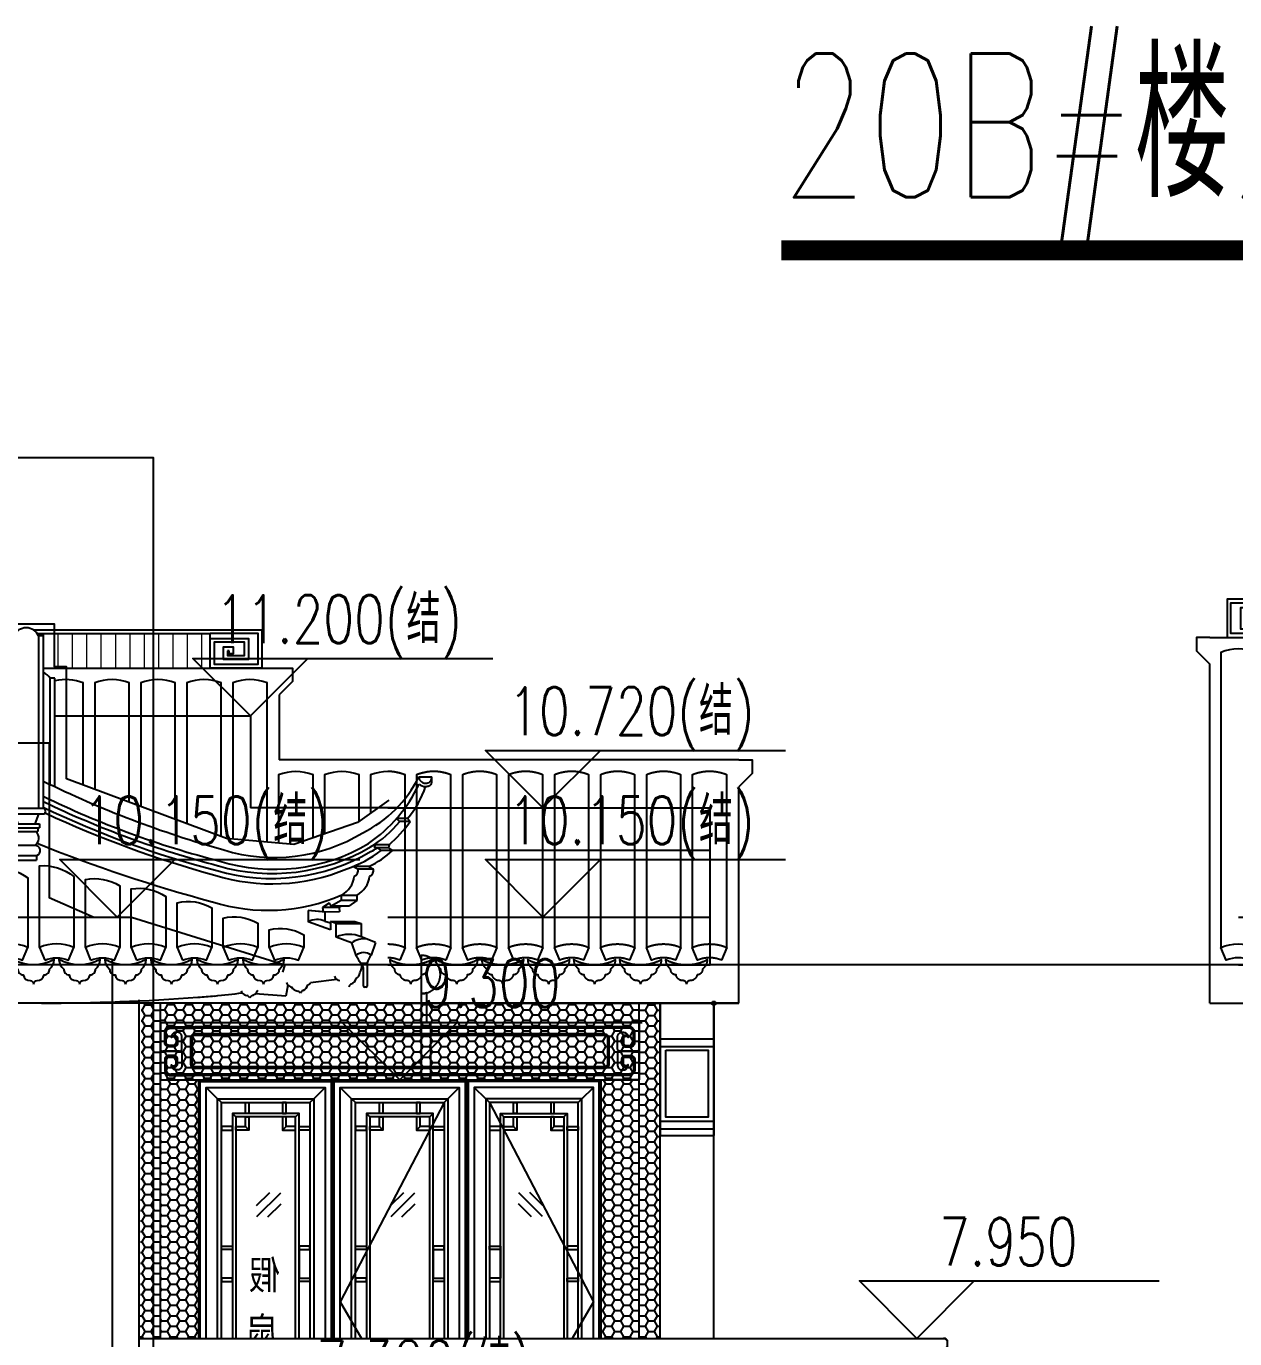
# Model space of a CAD drawing. Extents: x 296441 to 853063, y 459050 to 1117990.
# Drawn here: x 632848 to 639158, y 1061553 to 1068406 of the extents above; entities that cross this region are included whole.
import ezdxf
from ezdxf.enums import TextEntityAlignment as Align
from ezdxf.xclip import XClip

# ---------------------------------------------------------------- set-up
doc = ezdxf.new("R2010")
doc.units = 0
doc.header["$LTSCALE"] = 1000
doc.header["$XCLIPFRAME"] = 0
for name, pattern in [('CENTER-1', [10, 6.25, -1.25, 1.25, -1.25]), ('CENTER2', [28.575, 19.05, -3.175, 3.175, -3.175]), ('E1-ELEV-S$0$HIDDEN2', [4.7625, 3.175, -1.5875]), ('E2-E3-ELEV-S$0$$5$CENTER2', [28.575, 19.05, -3.175, 3.175, -3.175]), ('E2-E3-ELEV-S$0$HIDDEN2', [4.7625, 3.175, -1.5875])]:
    doc.linetypes.add(name, pattern=pattern)
for name, color, linetype in [('00-景观-剖', 6, 'Continuous'), ('1.5铝板', 3, 'Continuous'), ('95', 95, 'Continuous'), ('E1-ELEV-S$0$A-ANNO-DIMS', 70, 'Continuous'), ('E1-ELEV-S$0$A-ELEV-HDDN', 161, 'E1-ELEV-S$0$HIDDEN2'), ('E1-ELEV-S$0$A-ELEV-HEVY', 2, 'Continuous'), ('E1-ELEV-S$0$A-ELEV-MEDM', 4, 'Continuous'), ('E1-ELEV-S$0$A-ELEV-THIN', 144, 'Continuous'), ('E1-ELEV-S$0$CT-01-E$0$A-ELEV-MEDM-HEVY', 2, 'Continuous'), ('E1-ELEV-S$0$CT-01-E$0$A-ELEV-THIN', 144, 'Continuous'), ('E1-ELEV-S$0$CT-01-E$0$G-XREF', 2, 'Continuous'), ('E1-ELEV-S$0$G-XREF', 2, 'Continuous'), ('E1-ELEV-S$0$LPM540255$0$A-ELEV-MEDM', 4, 'Continuous'), ('E1-ELEV-S$0$LPM540255$0$A-ELEV-THIN', 144, 'Continuous'), ('E1-ELEV-S$0$LPM540255$0$A-ELEV-THIN-GRAY', 252, 'Continuous'), ('E1-ELEV-S$0$LPM540255$0$A-WALL', 1, 'Continuous'), ('E1-TEXT-S$0$A-ANNO-LEVL', 3, 'Continuous'), ('E1-TEXT-S$0$A-ANNO-LEVL-TEXT', 255, 'Continuous'), ('E2-E3-ELEV-S$0$A-ANNO-DIMS', 70, 'Continuous'), ('E2-E3-ELEV-S$0$A-ELEV-HDDN', 161, 'E2-E3-ELEV-S$0$HIDDEN2'), ('E2-E3-ELEV-S$0$A-ELEV-HEVY', 2, 'Continuous'), ('E2-E3-ELEV-S$0$A-ELEV-MEDM', 4, 'Continuous'), ('E2-E3-ELEV-S$0$A-ELEV-MEDM-HEVY', 2, 'Continuous'), ('E2-E3-ELEV-S$0$A-ELEV-THIN', 144, 'Continuous'), ('E2-E3-ELEV-S$0$G-GRID', 9, 'E2-E3-ELEV-S$0$$5$CENTER2'), ('E2-E3-ELEV-S$0$G-XREF', 2, 'Continuous'), ('E2-E3-TEXT-S$0$A-ANNO-LEVL', 3, 'Continuous'), ('E2-E3-TEXT-S$0$A-ANNO-LEVL-TEXT', 255, 'Continuous'), ('G-GRID', 8, 'CENTER2'), ('G-XREF', 2, 'Continuous'), ('SL-CXJ-001', 4, 'Continuous'), ('ZT0_默认图层-----PM、LM、DY、JD', 7, 'Continuous'), ('ZT1_Dim---符号---PM、LM、DY、JD', 3, 'Continuous'), ('ZT1_通用--填充---PM、LM、DY、JD', 8, 'Continuous'), ('主框线', 4, 'Continuous'), ('副框内口线', 6, 'Continuous'), ('花格栅', 6, 'Continuous'), ('铝合金花格条', 5, 'Continuous')]:
    doc.layers.add(name, color=color, linetype=linetype)
for name, color, linetype, plot in [('E1-ELEV-S$0$CT-01-E$0$A(750)$0$A-ANNO-NPLT', 215, 'Continuous', False), ('E2-E3-ELEV-S$0$ENTR-DETL-P$0$A-ANNO-NPLT', 215, 'Continuous', False), ('E2-E3-TEXT-S$0$A-ANNO-NPLT', 215, 'Continuous', False)]:
    doc.layers.add(name, color=color, linetype=linetype, plot=plot)
doc.layers.add('E2-E3-ELEV-S$0$A_PL_4', color=138, linetype='Continuous', lineweight=9)
doc.styles.add('-宋体', font='', dxfattribs={"width": 0.8})
doc.styles.add('E1-TEXT-S$0$GOA_01_thin_0.75', font='romans.shx', dxfattribs={"width": 0.75, "bigfont": 'hzdx.shx'})
doc.styles.add('E2-E3-TEXT-S$0$GOA_01_thin_0.75', font='romans.shx', dxfattribs={"width": 0.75, "bigfont": 'hzdx.shx'})
doc.styles.add('卓越符号', font='ROMANS.shx', dxfattribs={"width": 0.7, "bigfont": 'CHINESE.shx'})
doc.styles.get('-宋体').set_extended_font_data('SimSun')

# ---------------------------------------------------------------- blocks, each defined once
blk = doc.blocks.new('E1-ELEV-S$0$CT-01-E$0$DWD')
at = {"layer": 'E1-ELEV-S$0$CT-01-E$0$A(750)$0$A-ANNO-NPLT'}
for p, q in [((-10, 0), (10, 0)), ((0, 10), (0, -10))]:
    blk.add_line(p, q, dxfattribs=at)
blk.add_circle((0, 0), 10, dxfattribs=at)
blk = doc.blocks.new('E1-ELEV-S$0$CT-01-E')
at = {"layer": 'E1-ELEV-S$0$CT-01-E$0$A-ELEV-MEDM-HEVY'}
for p, q in [((-280, 0), (0, 0)), ((-280, 0), (-280, -690)), ((0, 0), (0, -690)), ((-280, -225), (0, -225)), ((-280, -615), (0, -615)), ((-280, -690), (0, -690))]:
    blk.add_line(p, q, dxfattribs=at)
at = {"layer": 'E1-ELEV-S$0$CT-01-E$0$A-ELEV-THIN', "ltscale": 0.1}
for p, q in [((-280, -185), (0, -185)), ((-280, -655), (0, -655))]:
    blk.add_line(p, q, dxfattribs=at)
blk.add_lwpolyline([(-250, -245), (-30, -245), (-30, -595), (-250, -595)], close=True, dxfattribs=at)
at = {"layer": 'E1-ELEV-S$0$CT-01-E$0$G-XREF'}
blk.add_blockref('E1-ELEV-S$0$CT-01-E$0$DWD', (0, 0), dxfattribs=at)
blk = doc.blocks.new('E1-ELEV-S$0$vgf')
at = {"layer": 'E1-ELEV-S$0$A-ELEV-HEVY'}
blk.add_lwpolyline([(0, 0), (15, 0), (15, 5), (20, 5), (20, 40), (17, 40, 0.414214), (10, 47), (10, 50), (0, 50)], format="xyb", dxfattribs=at)
blk = doc.blocks.new('E1-ELEV-S$0$飞砖-E')
at = {"layer": 'E1-ELEV-S$0$A-ELEV-HEVY'}
blk.add_lwpolyline([(0, 0), (70, 0), (70, -70), (0, -140)], dxfattribs=at)
blk = doc.blocks.new('E1-ELEV-S$0$甘蔗脊回文头200-E')
at = {"layer": 'E1-ELEV-S$0$A-ELEV-MEDM'}
blk.add_lwpolyline([(270, 200), (0, 200), (0, 0), (270, 0), (270, 155), (70, 155), (70, 45), (200, 45), (200, 110), (150, 110), (150, 75), (170, 75), (170, 90)], dxfattribs=at)
at = {"layer": 'E1-ELEV-S$0$A-ELEV-THIN'}
for p, q in [((270, 155), (270, 180)), ((170, 90), (180, 90))]:
    blk.add_line(p, q, dxfattribs=at)
blk.add_lwpolyline([(180, 90), (180, 65), (90, 65), (90, 135), (250, 135), (250, 20), (20, 20), (20, 180), (270, 180)], dxfattribs=at)
blk = doc.blocks.new('E1-ELEV-S$0$LPM540255$0$回纹头1A-E')
at = {"layer": 'E1-ELEV-S$0$LPM540255$0$A-ELEV-MEDM'}
for p, q in [((0, 0), (120, 0)), ((0, 0), (0, -200)), ((0, -200), (120, -200))]:
    blk.add_line(p, q, dxfattribs=at)
at = {"layer": 'E1-ELEV-S$0$LPM540255$0$A-ELEV-THIN'}
for points in [[(0, -92, 0.414214), (8, -100), (67, -100), (8, -100), (67, -100, 0.414214), (75, -92), (75, -50.4, 0.414214), (59, -34.4), (55, -34.4, 0.427294), (38.5, -52.4, -0.596512), (55, -56), (55, -72, -0.414214), (47, -80), (31, -80, -0.344543), (20, -72), (20, -36, -0.414213), (36, -20), (120, -20)], [(121, -45, 0.414214), (110, -56), (110, -144, 0.414214), (121, -155, 0.414214)], [(0, -108, -0.414214), (8, -100), (67, -100), (8, -100), (67, -100, -0.414214), (75, -108), (75, -149.6, -0.414214), (59, -165.6), (55, -165.6, -0.427294), (38.5, -147.6, 0.596512), (55, -144), (55, -128, 0.414214), (47, -120), (31, -120, 0.344543), (20, -128), (20, -164, 0.414213), (36, -180), (120, -180)]]:
    blk.add_lwpolyline(points, format="xyb", dxfattribs=at)
at = {"layer": 'E1-ELEV-S$0$LPM540255$0$A-ELEV-THIN-GRAY'}
for points in [[(38.5, -51.3, -0.720193), (60, -55.4), (60, -72, -0.414214), (47, -85), (31, -85, -0.369393), (15, -72), (15, -36, -0.414213), (36, -15), (120, -15)], [(121, -40, 0.414214), (105, -56), (105, -144, 0.414214), (121, -160)], [(38.5, -148.7, 0.720193), (60, -144.6), (60, -128, 0.414214), (47, -115), (31, -115, 0.369393), (15, -128), (15, -164, 0.414213), (36, -185), (120, -185)]]:
    blk.add_lwpolyline(points, format="xyb", dxfattribs=at)
blk = doc.blocks.new('*U472')
at = {"layer": 'E1-ELEV-S$0$A-ELEV-MEDM'}
for p, q in [((3, 300), (2500, 300)), ((3, 0), (2500, 0))]:
    blk.add_line(p, q, dxfattribs=at)
at = {"layer": 'E1-ELEV-S$0$LPM540255$0$A-ELEV-THIN'}
for p, q in [((2318.5, 270), (33.6, 270)), ((2318.5, 232.5), (181.5, 232.5)), ((2318.5, 30), (54, 30)), ((2318.5, 67.5), (181.5, 67.5))]:
    blk.add_line(p, q, dxfattribs=at)
at = {"layer": 'E1-ELEV-S$0$LPM540255$0$A-ELEV-THIN-GRAY'}
for p, q in [((2318.5, 277.5), (180, 277.5)), ((2318.5, 240), (181.5, 240)), ((2318.5, 22.5), (54, 22.5)), ((2318.5, 60), (181.5, 60))]:
    blk.add_line(p, q, dxfattribs=at)
at = {"layer": 'E1-ELEV-S$0$LPM540255$0$A-WALL', "yscale": 1.500000000000582, "zscale": 1.500000000000582}
for p, xscale in [((0, 300), 1.500000000000582), ((2500, 300), -1.500000000000582)]:
    blk.add_blockref('E1-ELEV-S$0$LPM540255$0$回纹头1A-E', p, dxfattribs=dict(at, xscale=xscale))
blk = doc.blocks.new('20191016165059')
at = {"layer": '00-景观-剖', "ltscale": 0.04}
blk.add_lwpolyline([(-25, 435, -1), (-25, 635), (-25, 435)], format="xyb", dxfattribs=at)
at = {"layer": '00-景观-剖'}
blk.add_lwpolyline([(-25, 435), (-25, 285), (-55, 285), (-55, 439.6)], dxfattribs=at)
blk.add_lwpolyline([(-55, 439.6, 0.076321), (-25, 435)], format="xyb", dxfattribs=at)
blk.add_lwpolyline([(-75, -10), (-75, 280, -0.414214), (-70, 285), (-25, 285), (-25, -15), (-70, -15, -0.414214)], format="xyb", close=True, dxfattribs=at)
blk = doc.blocks.new('单层玻璃')
at = {"layer": '95'}
for p, q in [((-1.22, -0.09), (0.09, 1.22)), ((-1.18, -1.18), (1.18, 1.18)), ((-0.09, -1.22), (1.22, 0.09))]:
    blk.add_line(p, q, dxfattribs=at)
blk = doc.blocks.new('*U2012')
at = {"layer": 'ZT1_通用--填充---PM、LM、DY、JD', "ltscale": 1000}
h = blk.add_hatch(dxfattribs=at)
h.set_pattern_fill('CROSS', color=256, scale=30)
h.set_pattern_definition([(0, (98.75, -2517.25), (47.625, 47.625), [23.8125, -71.4375]), (90, (110.654, -2529.16), (-47.625, 47.625), [23.8125, -71.4375])])
h.paths.add_polyline_path([(601.3, -2012), (98.7, -2012), (98.7, -2367.3), (601.3, -2367.3)])
at = {"color": 8}
for p, q in [((98.7, -248.7, 0), (39, -189, 0)), ((601.3, -248.7), (661, -189)), ((118.8, -268.8, 0), (98.7, -248.7, 0)), ((581.2, -268.8), (601.3, -248.7)), ((118.8, -1951.9, 0), (98.7, -1972, 0)), ((581.2, -1951.9), (601.3, -1972)), ((98.7, -2012, 0), (161.8, -2075.1, 0)), ((538.2, -2075.1), (601.3, -2012)), ((161.8, -2304.2, 0), (98.7, -2367.3, 0)), ((538.2, -2304.2), (601.3, -2367.3)), ((98.7, -2367.3, 0), (39, -2427, 0)), ((601.3, -2367.3), (661, -2427))]:
    blk.add_line(p, q, dxfattribs=at)
for p, q in [((217.8, -2131.1), (191.8, -2105.1)), ((482.2, -2131.1), (508.2, -2105.1)), ((217.8, -2248.2), (191.8, -2274.2)), ((482.2, -2248.2), (508.2, -2274.2))]:
    blk.add_line(p, q)
for points in [[(661, -2427), (39, -2427), (39, -189), (661, -189)], [(98.7, -2012), (98.7, -1972), (601.3, -1972), (601.3, -2012)]]:
    blk.add_lwpolyline(points, close=True)
at = {"color": 2, "ltscale": 250}
for points in [[(581.2, -1951.9), (118.8, -1951.9), (118.8, -268.8), (581.2, -268.8)], [(581.2, -2032.1), (118.8, -2032.1), (118.8, -2347.2), (581.2, -2347.2)]]:
    blk.add_lwpolyline(points, close=True, dxfattribs=at)
at = {"layer": '1.5铝板', "ltscale": 250}
blk.add_lwpolyline([(601.3, -2012), (98.7, -2012), (98.7, -2367.3), (601.3, -2367.3)], close=True, dxfattribs=at)
at = {"layer": 'SL-CXJ-001', "ltscale": 250}
for points in [[(551.2, -2062.1), (148.8, -2062.1), (148.8, -2317.2), (551.2, -2317.2)], [(538.2, -2075.1), (161.8, -2075.1), (161.8, -2304.2), (538.2, -2304.2)], [(191.8, -2105.1), (508.2, -2105.1), (508.2, -2274.2), (191.8, -2274.2)], [(195, -2108.3), (505, -2108.3), (505, -2271), (195, -2271)], [(214.6, -2127.9), (485.4, -2127.9), (485.4, -2251.4), (214.6, -2251.4)], [(217.8, -2131.1), (482.2, -2131.1), (482.2, -2248.2), (217.8, -2248.2)]]:
    blk.add_lwpolyline(points, close=True, dxfattribs=at)
at = {"layer": '主框线'}
blk.add_lwpolyline([(692, -2442), (8, -2442), (8, -158), (692, -158)], close=True, dxfattribs=at)
at = {"layer": '副框内口线', "linetype": 'CENTER-1', "ltscale": 40}
blk.add_lwpolyline([(700, -2450), (0, -2450), (0, -150), (700, -150)], close=True, dxfattribs=at)
at = {"layer": '花格栅', "color": 6, "ltscale": 250}
blk.add_lwpolyline([(601.3, -1972), (98.7, -1972), (98.7, -248.7), (601.3, -248.7)], close=True, dxfattribs=at)
at = {"layer": '铝合金花格条'}
for p, q in [((175.8, -1035.4), (175.8, -1185.4)), ((524.2, -1035.4, 0), (524.2, -1185.4, 0))]:
    blk.add_line(p, q, dxfattribs=at)
for points in [[(243.8, -268.8), (261.8, -268.8), (261.8, -325.8), (243.8, -325.8)], [(456.2, -268.8), (438.2, -268.8), (438.2, -325.8), (456.2, -325.8)], [(175.8, -1894.9), (524.2, -1894.9), (524.2, -325.8), (175.8, -325.8)], [(118.8, -393.8), (118.8, -411.8), (175.8, -411.8), (175.8, -393.8)], [(193.8, -1876.9), (506.2, -1876.9), (506.2, -343.8), (193.8, -343.8)], [(581.2, -393.8), (581.2, -411.8), (524.2, -411.8), (524.2, -393.8)], [(175.8, -1035.4), (118.8, -1035.4), (118.8, -1017.4), (175.8, -1017.4)], [(524.2, -1035.4), (581.2, -1035.4), (581.2, -1017.4), (524.2, -1017.4)], [(175.8, -1185.4), (118.8, -1185.4), (118.8, -1203.4), (175.8, -1203.4)], [(524.2, -1185.4), (581.2, -1185.4), (581.2, -1203.4), (524.2, -1203.4)], [(118.8, -1826.9), (118.8, -1808.9), (175.8, -1808.9), (175.8, -1826.9)], [(581.2, -1826.9), (581.2, -1808.9), (524.2, -1808.9), (524.2, -1826.9)], [(243.8, -1951.9), (261.8, -1951.9), (261.8, -1894.9), (243.8, -1894.9)], [(456.2, -1951.9), (438.2, -1951.9), (438.2, -1894.9), (456.2, -1894.9)]]:
    blk.add_lwpolyline(points, close=True, dxfattribs=at)
at = {"layer": '铝合金花格条', "elevation": 0}
for points in [[(193.8, -343.8), (175.8, -325.8)], [(506.2, -343.8), (524.2, -325.8)], [(261.8, -411.8), (243.8, -393.8), (243.8, -343.8), (261.8, -343.8), (261.8, -411.8), (193.8, -411.8), (193.8, -393.8), (243.8, -393.8)], [(438.2, -411.8), (456.2, -393.8), (456.2, -343.8), (438.2, -343.8), (438.2, -411.8), (506.2, -411.8), (506.2, -393.8), (456.2, -393.8)], [(261.8, -1808.9), (243.8, -1826.9), (243.8, -1876.9), (261.8, -1876.9), (261.8, -1808.9), (193.8, -1808.9), (193.8, -1826.9), (243.8, -1826.9)], [(438.2, -1808.9), (456.2, -1826.9), (456.2, -1876.9), (438.2, -1876.9), (438.2, -1808.9), (506.2, -1808.9), (506.2, -1826.9), (456.2, -1826.9)], [(193.8, -1876.9), (175.8, -1894.9)], [(506.2, -1876.9), (524.2, -1894.9)]]:
    blk.add_lwpolyline(points, dxfattribs=at)
at = {"xscale": 52.5, "yscale": 52.5, "zscale": 52.5}
blk.add_blockref('单层玻璃', (366.2, -801.3), dxfattribs=at)
blk = doc.blocks.new('20200326162252')
at = {"color": 2, "style": '-宋体', "width": 0.8}
for s, p in [('假', (1.8, 58.3, 0)), ('扇', (14.4, -238.3, 0))]:
    blk.add_text(s, height=150, dxfattribs=at).set_placement(p, align=Align.CENTER)
blk = doc.blocks.new('20200327095318')
at = {"ltscale": 1000}
blk.add_lwpolyline([(0, 0), (2100, 0), (2100, -2300), (0, -2300)], close=True, dxfattribs=at)
for points in [[(581.2, -118.8), (39, -1158), (700, -2300)], [(818.8, -118.8), (1361, -1158), (700, -2300)]]:
    blk.add_lwpolyline(points, dxfattribs=at)
blk.add_blockref('*U2012', (0, 150), dxfattribs=at)
at = {"ltscale": 1000, "xscale": -1}
for p in [(1400, 150), (2100, 150)]:
    blk.add_blockref('*U2012', p, dxfattribs=at)
at = {"layer": 'ZT0_默认图层-----PM、LM、DY、JD', "ltscale": 1000}
blk.add_blockref('20200326162252', (1754.7, -1150.8), dxfattribs=at)
blk = doc.blocks.new('E1-ELEV-S')
at = {"layer": 'ZT1_通用--填充---PM、LM、DY、JD', "ltscale": 1000}
h = blk.add_hatch(dxfattribs=at)
h.set_pattern_fill('HONEY', color=256, scale=20)
h.set_pattern_definition([(0, (625848.48, 1031950.239), (47.625, 27.4963), [31.75, -63.5]), (120, (625848.48, 1031950.239), (-47.6249943, 27.49630986), [31.75, -63.5]), (60, (625848.48, 1031950.239), (5.7e-06, 54.99260986), [-63.5, 31.75])])
h.paths.add_polyline_path([(3850, 7950), (3740, 7950), (3740, 9700), (3850, 9700)])
h = blk.add_hatch(dxfattribs=at)
h.set_pattern_fill('HONEY', color=256, scale=20)
h.set_pattern_definition([(0, (623348.48, 1033300.239), (47.625, 27.4963), [31.75, -63.5]), (120, (623348.48, 1033300.239), (-47.6249943, 27.49630986), [31.75, -63.5]), (60, (623348.48, 1033300.239), (5.7e-06, 54.99260986), [-63.5, 31.75])])
h.paths.add_polyline_path([(6350, 9700), (3850, 9700), (3850, 9300), (6350, 9300)])
h = blk.add_hatch(dxfattribs=at)
h.set_pattern_fill('HONEY', color=256, scale=20)
h.set_pattern_definition([(0, (623238.48, 1031950.239), (47.625, 27.4963), [31.75, -63.5]), (120, (623238.48, 1031950.239), (-47.6249943, 27.49630986), [31.75, -63.5]), (60, (623238.48, 1031950.239), (5.7e-06, 54.99260986), [-63.5, 31.75])])
h.paths.add_polyline_path([(6460, 7950), (6350, 7950), (6350, 9700), (6460, 9700)])
h = blk.add_hatch(dxfattribs=at)
h.set_pattern_fill('HONEY', color=256, scale=20)
h.set_pattern_definition([(0, (625648.48, 1031950.239), (47.625, 27.4963), [31.75, -63.5]), (120, (625648.48, 1031950.239), (-47.6249943, 27.49630986), [31.75, -63.5]), (60, (625648.48, 1031950.239), (5.7e-06, 54.99260986), [-63.5, 31.75])])
h.paths.add_polyline_path([(4050, 9300), (3850, 9300), (3850, 7950), (4050, 7950)])
h = blk.add_hatch(dxfattribs=at)
h.set_pattern_fill('HONEY', color=256, scale=20)
h.set_pattern_definition([(0, (623348.48, 1031950.239), (47.625, 27.4963), [31.75, -63.5]), (120, (623348.48, 1031950.239), (-47.6249943, 27.49630986), [31.75, -63.5]), (60, (623348.48, 1031950.239), (5.7e-06, 54.99260986), [-63.5, 31.75])])
h.paths.add_polyline_path([(6350, 9300), (6150, 9300), (6150, 7950), (6350, 7950)])
at = {"layer": 'E1-ELEV-S$0$A-ELEV-HDDN'}
for p, q in [((4320, 10720), (6720, 10720)), ((6720, 9900), (6720, 10720)), ((3870, 10500), (6720, 10500)), ((-120, 10150), (6720, 10150)), ((-120, 9900), (6720, 9900))]:
    blk.add_line(p, q, dxfattribs=at)
at = {"layer": 'E1-ELEV-S$0$A-ELEV-HEVY'}
for p, q in [((-270, 11610), (3940, 11610)), ((-270, 9700), (-270, 11470)), ((3870, 9700), (3870, 11470)), ((6870, 10970), (4470, 10970)), ((6870, 9700), (6870, 10830)), ((-270, 9700), (6870, 9700)), ((3740, 4880), (3740, 9700)), ((6460, 7950), (6460, 9700)), ((6740, 7950), (6740, 9700)), ((3740, 7950), (7950, 7950))]:
    blk.add_line(p, q, dxfattribs=at)
at = {"layer": 'E1-ELEV-S$0$A-ELEV-MEDM'}
for p, q in [((3850, 7950), (3850, 9700)), ((6350, 7950), (6350, 9700)), ((4050, 9300), (4050, 7950)), ((6150, 9300), (6150, 7950))]:
    blk.add_line(p, q, dxfattribs=at)
at = {"layer": 'E1-ELEV-S$0$A-ELEV-THIN'}
for points in [[(-32.5, 9991.5), (-32.5, 11532, 0.2), (-212.5, 11532), (-212.5, 9991.5)], [(5127.5, 9991.5), (5127.5, 10892, 0.2), (4947.5, 10892), (4947.5, 9991.5)], [(5367.5, 9991.5), (5367.5, 10892, 0.2), (5187.5, 10892), (5187.5, 9991.5)], [(5607.5, 9991.5), (5607.5, 10892, 0.2), (5427.5, 10892), (5427.5, 9991.5)], [(5847.5, 9991.5), (5847.5, 10892, 0.2), (5667.5, 10892), (5667.5, 9991.5)], [(6087.5, 9991.5), (6087.5, 10892, 0.2), (5907.5, 10892), (5907.5, 9991.5)], [(6327.5, 9991.5), (6327.5, 10892, 0.2), (6147.5, 10892), (6147.5, 9991.5)], [(6567.5, 9991.5), (6567.5, 10892, 0.2), (6387.5, 10892), (6387.5, 9991.5)], [(6807.5, 9991.5), (6807.5, 10892, 0.2), (6627.5, 10892), (6627.5, 9991.5)], [(-60.2, 9925, 0.2), (-184.8, 9925), (-212.5, 9991.5, -0.2), (-32.5, 9991.5), (-60.2, 9925)], [(5099.8, 9925, 0.2), (4975.2, 9925), (4947.5, 9991.5, -0.2), (5127.5, 9991.5), (5099.8, 9925)], [(5339.8, 9925, 0.2), (5215.2, 9925), (5187.5, 9991.5, -0.2), (5367.5, 9991.5), (5339.8, 9925)], [(5579.8, 9925, 0.2), (5455.2, 9925), (5427.5, 9991.5, -0.2), (5607.5, 9991.5), (5579.8, 9925)], [(5819.8, 9925, 0.2), (5695.2, 9925), (5667.5, 9991.5, -0.2), (5847.5, 9991.5), (5819.8, 9925)], [(6059.8, 9925, 0.2), (5935.2, 9925), (5907.5, 9991.5, -0.2), (6087.5, 9991.5), (6059.8, 9925)], [(6299.8, 9925, 0.2), (6175.2, 9925), (6147.5, 9991.5, -0.2), (6327.5, 9991.5), (6299.8, 9925)], [(6539.8, 9925, 0.2), (6415.2, 9925), (6387.5, 9991.5, -0.2), (6567.5, 9991.5), (6539.8, 9925)], [(6779.8, 9925, 0.2), (6655.2, 9925), (6627.5, 9991.5, -0.2), (6807.5, 9991.5), (6779.8, 9925)], [(5157.5, 9800, 0.408684), (5139.8, 9818, -0.371092), (5102.7, 9848.2, -0.424354), (5074.4, 9878.2, -0.213335), (5049.5, 9927.6, 0.244572), (5265.5, 9927.6, -0.213335), (5240.6, 9878.2, -0.424354), (5212.3, 9848.2, -0.371092), (5175.2, 9818, 0.408684), (5157.5, 9800)], [(5397.5, 9800, 0.408684), (5379.8, 9818, -0.371092), (5342.7, 9848.2, -0.424354), (5314.4, 9878.2, -0.213335), (5289.5, 9927.6, 0.244572), (5505.5, 9927.6, -0.213335), (5480.6, 9878.2, -0.424354), (5452.3, 9848.2, -0.371092), (5415.2, 9818, 0.408684), (5397.5, 9800)], [(5637.5, 9800, 0.408684), (5619.8, 9818, -0.371092), (5582.7, 9848.2, -0.424354), (5554.4, 9878.2, -0.213335), (5529.5, 9927.6, 0.244572), (5745.5, 9927.6, -0.213335), (5720.6, 9878.2, -0.424354), (5692.3, 9848.2, -0.371092), (5655.2, 9818, 0.408684), (5637.5, 9800)], [(5877.5, 9800, 0.408684), (5859.8, 9818, -0.371092), (5822.7, 9848.2, -0.424354), (5794.4, 9878.2, -0.213335), (5769.5, 9927.6, 0.244572), (5985.5, 9927.6, -0.213335), (5960.6, 9878.2, -0.424354), (5932.3, 9848.2, -0.371092), (5895.2, 9818, 0.408684), (5877.5, 9800)], [(6117.5, 9800, 0.408684), (6099.8, 9818, -0.371092), (6062.7, 9848.2, -0.424354), (6034.4, 9878.2, -0.213335), (6009.5, 9927.6, 0.244572), (6225.5, 9927.6, -0.213335), (6200.6, 9878.2, -0.424354), (6172.3, 9848.2, -0.371092), (6135.2, 9818, 0.408684), (6117.5, 9800)], [(6357.5, 9800, 0.408684), (6339.8, 9818, -0.371092), (6302.7, 9848.2, -0.424354), (6274.4, 9878.2, -0.213335), (6249.5, 9927.6, 0.244572), (6465.5, 9927.6, -0.213335), (6440.6, 9878.2, -0.424354), (6412.3, 9848.2, -0.371092), (6375.2, 9818, 0.408684), (6357.5, 9800)], [(6597.5, 9800, 0.408684), (6579.8, 9818, -0.371092), (6542.7, 9848.2, -0.424354), (6514.4, 9878.2, -0.213335), (6489.5, 9927.6, 0.244572), (6705.5, 9927.6, -0.213335), (6680.6, 9878.2, -0.424354), (6652.3, 9848.2, -0.371092), (6615.2, 9818, 0.408684), (6597.5, 9800)]]:
    blk.add_lwpolyline(points, format="xyb", dxfattribs=at)
at = {"ltscale": 50, "xscale": -1}
blk.add_blockref('20191016165059', (5187, 9315), dxfattribs=at)
at = {"ltscale": 1000}
ref = blk.add_blockref('20200327095318', (6150, 9300), dxfattribs=dict(at, xscale=-1))
XClip(ref).set_block_clipping_path([(0, -1350.000000387), (2120.4547939053, -0.000002811)])
at = {"layer": 'E1-ELEV-S$0$A-ANNO-DIMS'}
blk.add_blockref('E1-ELEV-S$0$甘蔗脊回文头200-E', (-180, 11610), dxfattribs=at)
at = {"layer": 'E1-ELEV-S$0$A-ELEV-HEVY', "xscale": -1}
blk.add_blockref('E1-ELEV-S$0$飞砖-E', (-270, 11610), dxfattribs=at)
at = {"layer": 'E1-ELEV-S$0$A-ELEV-HEVY'}
for name, p in [('E1-ELEV-S$0$飞砖-E', (6870, 10970)), ('*U472', (3850, 9300)), ('E1-ELEV-S$0$vgf', (7940, 7900))]:
    blk.add_blockref(name, p, dxfattribs=at)
at = {"layer": 'E1-ELEV-S$0$G-XREF'}
for p in [(3740, 9700), (6740, 9700)]:
    blk.add_blockref('E1-ELEV-S$0$CT-01-E', p, dxfattribs=at)
blk = doc.blocks.new('E2-E3-ELEV-S$0$cfdh')
at = {"layer": 'E2-E3-ELEV-S$0$A-ELEV-HDDN'}
for p, q in [((269.5, 450), (469.5, 450)), ((469.5, 450), (1269.5, 200)), ((1269.5, 200), (1256.9, 162))]:
    blk.add_line(p, q, dxfattribs=at)
at = {"layer": 'E2-E3-ELEV-S$0$A-ELEV-MEDM', "ltscale": 0.1}
for p, q in [((-168.7, 1918.7), (-168.7, 1610)), ((-144.2, 1918.7), (-168.7, 1918.7)), ((7.7, 1918.7), (-16.8, 1918.7)), ((7.7, 1918.7), (7.7, 1727.7)), ((69.5, 1696.9), (45, 1696.9)), ((69.5, 1130.3), (69.5, 1696.9)), ((-168.7, 1610), (-168.7, 1016.8)), ((1969.1, 1181.6), (2036.5, 1181.6)), ((2037.4, 1153.9), (2037, 1176.4)), ((1909.5, 964.4), (1924.3, 948.9)), ((1813.7, 826.5), (1811, 810.9)), ((1811, 810.9), (1832.2, 798.3)), ((1708.9, 714.6), (1733.1, 700.6)), ((1646.1, 563.8), (1646.1, 536.2)), ((1564.8, 507.6), (1553.3, 499.8)), ((1553.3, 499.8), (1555.9, 478.1)), ((1603.2, 507.6), (1564.8, 507.6)), ((1646.1, 536.2), (1603.2, 507.6)), ((1478.4, 476), (1478.4, 428.9)), ((1478.4, 428.9), (1508.4, 419.4)), ((1555.9, 478.1), (1481.6, 476)), ((1508.4, 426), (1635, 426)), ((1508.4, 426), (1508.4, 419.4)), ((1635, 426), (1668.6, 417)), ((1668.6, 417), (1668.6, 346.1)), ((1743.6, 316.6), (1668.6, 346.1)), ((1743.6, 316.6), (1720.3, 250.8)), ((1699.9, 211.1), (1699.9, 89.6)), ((1680.5, 89.6), (1680.5, 183.8)), ((1286.1, 94.4), (1274.8, 36.9)), ((1286.1, 94.4), (1274.8, 36.9)), ((1541.6, 124.6), (1404.1, 107.2)), ((1694.7, 84.4), (1685.7, 84.4)), ((1274.8, 36.9), (1115.4, 49.3)), ((1274.8, 36.9), (1115.4, 49.3))]:
    blk.add_line(p, q, dxfattribs=at)
for centre, radius, start, end in [((-80.5, 1890.2), 69.8, 24.1252, 155.8748), ((-47.1, 1623.2), 117.9, 38.66963, 62.32753), ((1391.8, 1468.3), 644.5, 296.26699, 333.58344), ((2402.7, 6030.3), 5427.1, 243.81313, 254.4881), ((1550.1, 1279.9), 478.2, 318.728, 341.96202), ((2002.1, 1198.6), 66.9, 272.33927, 287.12276), ((2014.6, 1156.5), 23, 288.14517, 353.35207), ((1348.2, 1358.2), 706.8, 311.20146, 324.60925), ((1215.1, 1648.8), 888.1, 252.71994, 301.34935), ((1530.6, 1110), 433.7, 294.27797, 314.06417), ((1696.2, 696), 37.1, 295.98373, 7.17248), ((1585.1, 677.5), 128.3, 298.90547, 353.33743), ((1615.2, 162), 68.8, 18.45642, 41.7333), ((1832.3, 168.1), 139.2, 143.55737, 162.01385), ((1560.9, 151.4), 33.1, 196.84258, 261.73758), ((1629, 160), 33.1, 292.67871, 357.5737), ((1610, 190.9), 61.3, 328.21862, 12.1987), ((1309.3, 118), 33.1, 196.84258, 241.88816), ((1309.3, 118), 33.1, 241.88816, 261.73758), ((1309.3, 118), 33.1, 241.88816, 261.73758), ((1339.9, 102.8), 39.4, 206.34635, 264.79997), ((1339.9, 102.8), 39.4, 206.34635, 264.79997), ((1351.5, 104.3), 39.4, 289.61632, 348.06993), ((1351.5, 104.3), 39.4, 289.61632, 348.06993), ((1377.4, 126.6), 33.1, 292.67871, 323.98908), ((1377.4, 126.6), 33.1, 292.67871, 323.98908), ((1601.6, 207.5), 117.8, 269.09018, 269.54549), ((1633, 72.9), 32.2, 120.99862, 155.32257), ((1603.2, 137.7), 39.4, 289.61632, 348.06993), ((1685.7, 89.6), 5.18, 180, 270), ((1694.7, 89.6), 5.18, 270, 0), ((1078.3, 79), 39.4, 201.92741, 217.26558), ((1078.3, 79), 39.4, 217.26558, 260.38103), ((1060.2, 10), 32.2, 34.67478, 68.99872), ((1060.2, 10), 32.2, 34.67478, 68.99872), ((1114.8, 12.7), 32.2, 116.57968, 150.90362), ((1114.8, 12.7), 32.2, 116.57968, 150.90362), ((1090.1, 79.5), 39.4, 285.19737, 310.88327), ((1090.1, 79.5), 39.4, 285.19737, 310.88327), ((1090.1, 79.5), 39.4, 310.88327, 343.65099), ((1327.1, 32.7), 32.2, 39.09372, 73.41766), ((1327.1, 32.7), 32.2, 39.09372, 73.41766), ((1381.4, 39.5), 32.2, 120.99862, 155.32257), ((1381.4, 39.5), 32.2, 120.99862, 155.32257)]:
    blk.add_arc(centre, radius, start, end, dxfattribs=at)
at = {"layer": 'E2-E3-ELEV-S$0$A-ELEV-MEDM-HEVY'}
for centre, radius, start, end in [((-26.5, 11328.7), 11328.7, 270.13391, 274.26589), ((-47.6, 11903.9), 11903.9, 274.16152, 274.57652), ((162.4, 7243.3), 7243.3, 275.86203, 277.01949)]:
    blk.add_arc(centre, radius, start, end, dxfattribs=at)
at = {"layer": 'E2-E3-ELEV-S$0$A-ELEV-THIN'}
for p, q in [((-144.2, 1918.7), (-144.2, 1016.8)), ((-16.8, 1918.7), (-16.8, 1016.8)), ((7.7, 1727.7), (7.7, 1016.8)), ((45, 1142), (45, 1696.9)), ((15.5, 987.8), (-176.5, 987.8)), ((15.1, 1016.8), (-176.1, 1016.8)), ((-141.8, 987.8), (-125.3, 936.5)), ((-17, 987.8), (-35.7, 936.5)), ((1909.5, 964.4), (1852.7, 964.4)), ((1852.7, 964.4), (1869.3, 948.9)), ((-150.4, 936.5), (-10.6, 936.5)), ((-150.4, 936.5), (-150.4, 915.5)), ((-150.4, 915.5), (-10.6, 915.5)), ((-141.3, 915.5), (-141.3, 897.5)), ((-141.3, 897.5), (-19.7, 897.5)), ((-19.7, 915.5), (-19.7, 897.5)), ((-10.6, 936.5), (-10.6, 915.5)), ((1924.3, 948.9), (1869.3, 948.9)), ((-36, 823.3), (-125, 823.3)), ((1740.2, 826.5), (1737.4, 810.9)), ((1813.7, 826.5), (1740.2, 826.5)), ((-135.2, 771.3), (-25.8, 771.3)), ((-133.9, 771.3), (-133.9, 747.4)), ((-27.1, 771.3), (-27.1, 747.4)), ((1811, 810.9), (1737.4, 810.9)), ((1752.2, 810.9), (1773.5, 798.3)), ((1832.2, 798.3), (1773.5, 798.3)), ((-133.9, 747.4), (-27.1, 747.4)), ((1708.9, 714.6), (1629, 714.6)), ((1629, 714.6), (1652.7, 700.6)), ((1733.1, 700.6), (1652.7, 700.6)), ((1564.7, 564.8), (1564.7, 536.2)), ((1564.7, 563.8), (1646.1, 563.8)), ((1469.7, 477.8), (1392.1, 483.9)), ((1481.6, 476), (1392.1, 483.9)), ((1392.1, 483.9), (1392.1, 425.1)), ((1501.5, 521.8), (1467.1, 499.4)), ((1553.3, 499.8), (1467.1, 499.4)), ((1467.1, 499.4), (1469.7, 477.8)), ((1512.2, 507.6), (1501.5, 521.8)), ((1564.7, 536.2), (1512.2, 507.6)), ((1564.8, 507.6), (1512.2, 507.6)), ((1646.1, 536.2), (1564.7, 536.2)), ((1508.4, 383.2), (1392.1, 425.1)), ((1537.4, 417), (1508.4, 426)), ((1508.4, 419.4), (1508.4, 383.2)), ((1537.4, 417), (1668.6, 417)), ((1537.4, 345.5), (1537.4, 417)), ((1617.2, 314.6), (1537.4, 345.5)), ((1617.4, 314.7), (1640.6, 248.9)), ((1665.3, 210), (1699.9, 211.1))]:
    blk.add_line(p, q, dxfattribs=at)
for points in [[(-251.9, 291.5), (-251.9, 704.3, -0.192612), (-71.9, 654), (-71.9, 291.5)], [(-11.9, 291.5), (-11.9, 718.1, -0.190732), (168.1, 661.3), (168.1, 291.5)], [(228.1, 291.5), (228.1, 645.4, -0.196819), (408.1, 612.9), (408.1, 291.5)], [(468.1, 291.5), (468.1, 596.7, -0.195296), (648.1, 557), (648.1, 291.5)], [(708.1, 291.5), (708.1, 524.1, -0.197944), (888.1, 498.1), (888.1, 291.5)], [(948.1, 291.5), (948.1, 444.1, -0.197944), (1128.1, 418.1), (1128.1, 291.5)], [(1188.1, 291.5), (1188.1, 383.6, -0.197944), (1368.1, 357.5), (1368.1, 291.5)], [(-224.2, 225, -0.2), (-99.6, 225), (-71.9, 291.5, 0.2), (-251.9, 291.5), (-224.2, 225)], [(15.8, 225, -0.2), (140.4, 225), (168.1, 291.5, 0.2), (-11.9, 291.5), (15.8, 225)], [(255.8, 225, -0.2), (380.4, 225), (408.1, 291.5, 0.2), (228.1, 291.5), (255.8, 225)], [(495.8, 225, -0.2), (620.4, 225), (648.1, 291.5, 0.2), (468.1, 291.5), (495.8, 225)], [(735.8, 225, -0.2), (860.4, 225), (888.1, 291.5, 0.2), (708.1, 291.5), (735.8, 225)], [(975.8, 225, -0.2), (1100.4, 225), (1128.1, 291.5, 0.2), (948.1, 291.5), (975.8, 225)], [(1215.8, 225, -0.2), (1340.4, 225), (1368.1, 291.5, 0.2), (1188.1, 291.5), (1215.8, 225)], [(-41.9, 100, -0.408684), (-24.2, 118, 0.371092), (13, 148.2, 0.424354), (41.2, 178.2, 0.213335), (66.1, 227.6, -0.244572), (-149.9, 227.6, 0.213335), (-125, 178.2, 0.424354), (-96.7, 148.2, 0.371092), (-59.5, 118, -0.408684), (-41.9, 100)], [(198.1, 100, -0.408684), (215.8, 118, 0.371092), (253, 148.2, 0.424354), (281.2, 178.2, 0.213335), (306.1, 227.6, -0.244572), (90.1, 227.6, 0.213335), (115, 178.2, 0.424354), (143.3, 148.2, 0.371092), (180.5, 118, -0.408684), (198.1, 100)], [(438.1, 100, -0.408684), (455.8, 118, 0.371092), (493, 148.2, 0.424354), (521.2, 178.2, 0.213335), (546.1, 227.6, -0.244572), (330.1, 227.6, 0.213335), (355, 178.2, 0.424354), (383.3, 148.2, 0.371092), (420.5, 118, -0.408684), (438.1, 100)], [(678.1, 100, -0.408684), (695.8, 118, 0.371092), (733, 148.2, 0.424354), (761.2, 178.2, 0.213335), (786.1, 227.6, -0.244572), (570.1, 227.6, 0.213335), (595, 178.2, 0.424354), (623.3, 148.2, 0.371092), (660.5, 118, -0.408684), (678.1, 100)], [(918.1, 100, -0.408684), (935.8, 118, 0.371092), (973, 148.2, 0.424354), (1001.2, 178.2, 0.213335), (1026.1, 227.6, -0.244572), (810.1, 227.6, 0.213335), (835, 178.2, 0.424354), (863.3, 148.2, 0.371092), (900.5, 118, -0.408684), (918.1, 100)], [(1158.1, 100, -0.408684), (1175.8, 118, 0.371092), (1213, 148.2, 0.424354), (1241.2, 178.2, 0.213335), (1266.1, 227.6, -0.244572), (1050.1, 227.6, 0.213335), (1075, 178.2, 0.424354), (1103.3, 148.2, 0.371092), (1140.5, 118, -0.408684), (1158.1, 100)]]:
    blk.add_lwpolyline(points, format="xyb", dxfattribs=at)
for centre, radius, start, end in [((2004.1, 1183.8), 35.1, 183.66213, 282.16803), ((2010.1, 1176.4), 26.9, 273.09506, 11.21802), ((1244.7, 1495.1), 807, 304.96937, 334.20503), ((2002.5, 1177.7), 45.9, 227.19873, 272.85765), ((2132.5, 5437.1), 4846.3, 243.99643, 255.64483), ((2207.3, 5625.9), 5073.7, 244.30743, 255.33059), ((-155.2, 1001.9), 25.6, 144.57521, 213.54131), ((2149.4, 5481.5), 4945.2, 244.33642, 255.53464), ((-5.8, 1001.9), 25.6, 326.45869, 35.42479), ((2390.9, 6101.8), 5632.4, 245.08742, 254.68688), ((-98, 863), 47.9, 133.94431, 235.77361), ((-63, 863), 47.9, 304.22639, 46.05569), ((1433.8, 1294.2), 555.8, 300.61412, 321.59801), ((1433.8, 1294.2), 555.8, 300.61412, 321.59801), ((-127.6, 796.9), 26.7, 84.30485, 253.34726), ((-33.4, 796.9), 26.7, 286.65274, 95.69515), ((3005.2, 8396.8), 8145.8, 248.16866, 254.95819), ((1215.6, 1663.4), 964.3, 252.82688, 300.65003), ((1201.9, 1673.1), 1021.4, 253.63244, 300.33629), ((1205.2, 1692.4), 1015, 253.8281, 300.27133), ((1397.4, 1283.9), 614.2, 288.56994, 307.76031), ((1540.3, 1145.6), 396.2, 296.75257, 302.3415), ((1203.9, 1630.9), 1007.4, 252.645, 292.72014), ((1615.9, 696), 37.1, 295.98373, 7.17248), ((1504.7, 677.5), 128.3, 298.90547, 353.33743), ((1182, 1453), 967.6, 252.51035, 293.43169), ((1439.2, 337.3), 99.6, 66.80138, 118.17387), ((1603.7, 198), 161.7, 66.36672, 114.2237), ((1681.2, 228.1), 107.6, 80.59266, 126.5113), ((1681.7, 202.9), 61.6, 90.81493, 131.77654), ((1181.2, -70.2), 559.4, 29.80659, 34.78322), ((1682.7, 206.5), 58.1, 49.67975, 91.86971)]:
    blk.add_arc(centre, radius, start, end, dxfattribs=at)
blk = doc.blocks.new('E2-E3-ELEV-S$0$甘蔗脊回文头200-E')
at = {"layer": 'E2-E3-ELEV-S$0$A-ELEV-MEDM'}
blk.add_lwpolyline([(270, 200), (0, 200), (0, 0), (270, 0), (270, 155), (70, 155), (70, 45), (200, 45), (200, 110), (150, 110), (150, 75), (170, 75), (170, 90)], dxfattribs=at)
at = {"layer": 'E2-E3-ELEV-S$0$A-ELEV-THIN'}
for p, q in [((270, 155), (270, 180)), ((170, 90), (180, 90))]:
    blk.add_line(p, q, dxfattribs=at)
blk.add_lwpolyline([(180, 90), (180, 65), (90, 65), (90, 135), (250, 135), (250, 20), (20, 20), (20, 180), (270, 180)], dxfattribs=at)
blk = doc.blocks.new('E2-E3-ELEV-S$0$飞砖-E')
at = {"layer": 'E2-E3-ELEV-S$0$A-ELEV-HEVY'}
blk.add_lwpolyline([(0, 0), (70, 0), (70, -70), (0, -140)], dxfattribs=at)
blk = doc.blocks.new('E2-E3-ELEV-S')
at = {"layer": 'E2-E3-ELEV-S$0$A_PL_4'}
h = blk.add_hatch(dxfattribs=at)
h.set_pattern_fill('ANSI31', color=256, scale=600, angle=45, style=0)
h.set_pattern_definition([(90, (-13560, 2180), (-75, 1e-14), [])])
edge = h.paths.add_edge_path()
edge.add_arc((3149.6, 11590.2), 69.8, 24.1252, 34.76278)
edge.add_line((3206.9, 11630), (4110, 11630))
edge.add_line((4110, 11630), (4110, 11450))
edge.add_line((4110, 11450), (3237.8, 11450))
edge.add_line((3237.8, 11450), (3237.8, 11618.7))
edge.add_line((3237.8, 11618.7), (3213.3, 11618.7))
edge = h.paths.add_edge_path()
edge.add_line((-2144.1, 11450), (-2083.6, 11482.5))
edge.add_line((-2083.6, 11482.5), (-1964.6, 11530.7))
edge.add_line((-1964.6, 11530.7), (-1800, 11553.7))
edge.add_line((-1800, 11553.7), (-1635.4, 11530.7))
edge.add_line((-1635.4, 11530.7), (-1483.5, 11463.4))
edge.add_line((-1483.5, 11463.4), (-1460.1, 11450))
edge.add_line((-1460.1, 11450), (3061.4, 11450))
edge.add_line((3061.4, 11450), (3061.4, 11618.7))
edge.add_line((3061.4, 11618.7), (3085.9, 11618.7))
edge.add_arc((3149.6, 11590.2), 69.8, 145.23722, 155.8748, ccw=False)
edge.add_line((3092.3, 11630), (-4110, 11630))
edge.add_line((-4110, 11630), (-4110, 11450))
edge.add_line((-4110, 11450), (-2144.1, 11450))
at = {"layer": 'E2-E3-ELEV-S$0$A-ELEV-HDDN'}
for p, q in [((3297.8, 11200), (4320, 11200)), ((4320, 11200), (4320, 10720)), ((-1800, 11060), (3269.6, 11060)), ((3269.6, 11060), (3269.6, 10250)), ((5085, 10720), (4320, 10720)), ((-900, 10500), (3269.6, 10500)), ((-3700, 10150), (3499.6, 10150))]:
    blk.add_line(p, q, dxfattribs=at)
blk.add_lwpolyline([(3499.6, 10150), (3269.6, 10250.6)], dxfattribs=at)
at = {"layer": 'E2-E3-ELEV-S$0$A-ELEV-HEVY'}
for p, q in [((3237.8, 11450), (4540, 11450)), ((4470, 11310), (4470, 10970)), ((6870, 10970), (4470, 10970))]:
    blk.add_line(p, q, dxfattribs=at)
at = {"layer": 'E2-E3-ELEV-S$0$A-ELEV-HEVY', "ltscale": 0.1}
for p, q in [((6870, 9700), (-6870, 9700)), ((3740, 4840), (3740, 9718.7))]:
    blk.add_line(p, q, dxfattribs=at)
at = {"layer": 'E2-E3-ELEV-S$0$A-ELEV-MEDM'}
blk.add_line((3185.6, 11650), (4380, 11650), dxfattribs=at)
at = {"layer": 'E2-E3-ELEV-S$0$A-ELEV-THIN'}
blk.add_line((3206.9, 11630), (4110, 11630), dxfattribs=at)
for points in [[(3447.5, 10839), (3447.5, 11372, 0.162609), (3299.6, 11382.7, 0.162609)], [(3687.5, 10749.4), (3687.5, 11372, 0.2), (3507.5, 11372), (3507.5, 10816.6)], [(3927.5, 10659.7), (3927.5, 11372, 0.2), (3747.5, 11372), (3747.5, 10727)], [(4167.5, 10570), (4167.5, 11372, 0.2), (3987.5, 11372), (3987.5, 10637.3)], [(4167.5, 11230), (4167.5, 11372, 0.2), (3987.5, 11372), (3987.5, 11230)], [(4407.5, 10540.8), (4407.5, 11372, 0.2), (4227.5, 11372), (4227.5, 10556.9)], [(4407.5, 10970), (4407.5, 11372, 0.2), (4227.5, 11372), (4227.5, 10970)], [(4647.5, 10563.5), (4647.5, 10892, 0.2), (4467.5, 10892), (4467.5, 10535.4)], [(4887.5, 10650.1), (4887.5, 10892, 0.2), (4707.5, 10892), (4707.5, 10584.4)], [(5127.5, 10768.5), (5127.5, 10892, 0.2), (4947.5, 10892), (4947.5, 10693)], [(5367.5, 9991.5), (5367.5, 10892, 0.2), (5187.5, 10892), (5187.5, 9991.5)]]:
    blk.add_lwpolyline(points, format="xyb", dxfattribs=at)
at = {"layer": 'E2-E3-ELEV-S$0$ENTR-DETL-P$0$A-ANNO-NPLT'}
blk.add_lwpolyline([(5042.2, 10760.8), (4879.3, 10644.2), (4546.4, 10528.3), (4194.8, 10559.8), (3359.6, 10871.9), (3359.6, 11456.9), (3297.8, 11456.9), (3297.8, 11678.7), (3001.4, 11678.7), (3001.4, 11370), (-564.4, 11370)], dxfattribs=at)
at = {"layer": 'E2-E3-ELEV-S$0$G-GRID'}
for p, q in [((5037.5, 9900), (-5037.5, 9900)), ((3600, 6417.4), (3600, 9928.9))]:
    blk.add_line(p, q, dxfattribs=at)
at = {"layer": 'E2-E3-ELEV-S$0$A-ANNO-DIMS', "xscale": -1}
blk.add_blockref('E2-E3-ELEV-S$0$甘蔗脊回文头200-E', (4380, 11450), dxfattribs=at)
at = {"layer": 'E2-E3-ELEV-S$0$A-ELEV-HEVY'}
blk.add_blockref('E2-E3-ELEV-S$0$飞砖-E', (4470, 11450), dxfattribs=at)
at = {"layer": 'E2-E3-ELEV-S$0$G-XREF'}
ref = blk.add_blockref('E1-ELEV-S', (0, 0), dxfattribs=at)
XClip(ref).set_block_clipping_path([(-155.0010429744, 5700.00000052), (502.7055785611, 5700.00000052), (502.7055785611, 6417.4071594852), (3739.9999999944, 6417.4071594852), (3750.0000337741, 9699.9999999935), (5037.5000003928, 9699.9999999935), (5037.5000003928, 13173.1885809162), (10599.9999999446, 13173.1885809162), (10599.9999999446, -2500.0000000065), (-155.0010429744, -2500.0000000065)])
blk.add_blockref('E2-E3-ELEV-S$0$cfdh', (3230.1, 9700), dxfattribs=at)
blk = doc.blocks.new('*U837')
at = {"const_width": 0.7}
blk.add_lwpolyline([(0, 0), (45.081, 0)], dxfattribs=at)
at = {"color": 0, "style": '卓越符号', "width": 0.7, "flags": 8}
for tag, p, height in [('图名', (0, 1.847), 5), ('比例', (47.881, 1.847), 4)]:
    blk.add_attdef(tag, p, '', height=height, dxfattribs=at)

msp = doc.modelspace()

# ---------------------------------------------------------------- linework, layer by layer
at = {"layer": 'E1-TEXT-S$0$A-ANNO-LEVL', "elevation": 5.4}
for points in [[(634318.5, 1065104.8), (634018.5, 1064804.8), (633718.5, 1065104.8), (635284.6, 1065104.8)], [(635846, 1064624.8), (635546, 1064324.8), (635246, 1064624.8), (636812.1, 1064624.8)], [(635846, 1064054.8), (635546, 1063754.8), (635246, 1064054.8), (636812.1, 1064054.8)], [(635098.5, 1063204.8), (634798.5, 1062904.8), (634498.5, 1063204.8), (636064.6, 1063204.8)], [(637798.5, 1061854.8), (637498.5, 1061554.8), (637198.5, 1061854.8), (638764.6, 1061854.8)]]:
    msp.add_lwpolyline(points, dxfattribs=at)
at = {"layer": 'E2-E3-TEXT-S$0$A-ANNO-LEVL', "elevation": 7.6}
msp.add_lwpolyline([(633623.1, 1064054.8), (633323.1, 1063754.8), (633023.1, 1064054.8), (634589.2, 1064054.8)], dxfattribs=at)
at = {"layer": 'E2-E3-TEXT-S$0$A-ANNO-NPLT', "elevation": 5.4}
msp.add_lwpolyline([(630217.7, 1061022.2), (633513.2, 1061022.2), (633513.2, 1066151.5), (630217.7, 1066151.5), (630217.7, 1061022.2)], dxfattribs=at)
at = {"layer": 'G-GRID'}
msp.add_line((674249.9, 1063504.8, 5.4), (592333.1, 1063504.8, 5.4), dxfattribs=at)

# ---------------------------------------------------------------- block references
at = {"layer": 'G-XREF'}
for name, p in [('E2-E3-ELEV-S', (629698.5, 1053604.8, 5.4)), ('E1-ELEV-S', (639298.5, 1053604.8, 5.4))]:
    msp.add_blockref(name, p, dxfattribs=at)
at = {"layer": 'ZT1_Dim---符号---PM、LM、DY、JD', "color": 7}
ref = msp.add_blockref('*U837', (636790.2, 1067235.7), dxfattribs=dict(at, xscale=150, yscale=150, zscale=150))
ref.add_attrib('图名', '20B#楼2-2剖面图', (636790.2, 1067512.7), dxfattribs={"layer": '0', "color": 0, "height": 750, "style": '卓越符号', "width": 0.7})

# ---------------------------------------------------------------- texts
at = {"layer": 'E1-TEXT-S$0$A-ANNO-LEVL-TEXT', "style": 'E1-TEXT-S$0$GOA_01_thin_0.75', "width": 0.75}
for s, p in [('11.200(结)', (633836.9, 1065184.9, 5.4)), ('10.720(结)', (635364.4, 1064704.9, 5.4)), ('10.150(结)', (635364.4, 1064134.9, 5.4)), ('9.300', (634914.5, 1063284.9, 5.4)), ('7.950', (637614.5, 1061934.9, 5.4)), ('7.320(结)', (634362.3, 1061293.9, -23.2))]:
    msp.add_text(s, height=250, dxfattribs=at).set_placement(p)
at = {"layer": 'E2-E3-TEXT-S$0$A-ANNO-LEVL-TEXT', "style": 'E2-E3-TEXT-S$0$GOA_01_thin_0.75', "width": 0.75}
msp.add_text('10.150(结)', height=250, dxfattribs=at).set_placement((633141.5, 1064134.9, 7.6))

doc.saveas('drawing.dxf')
